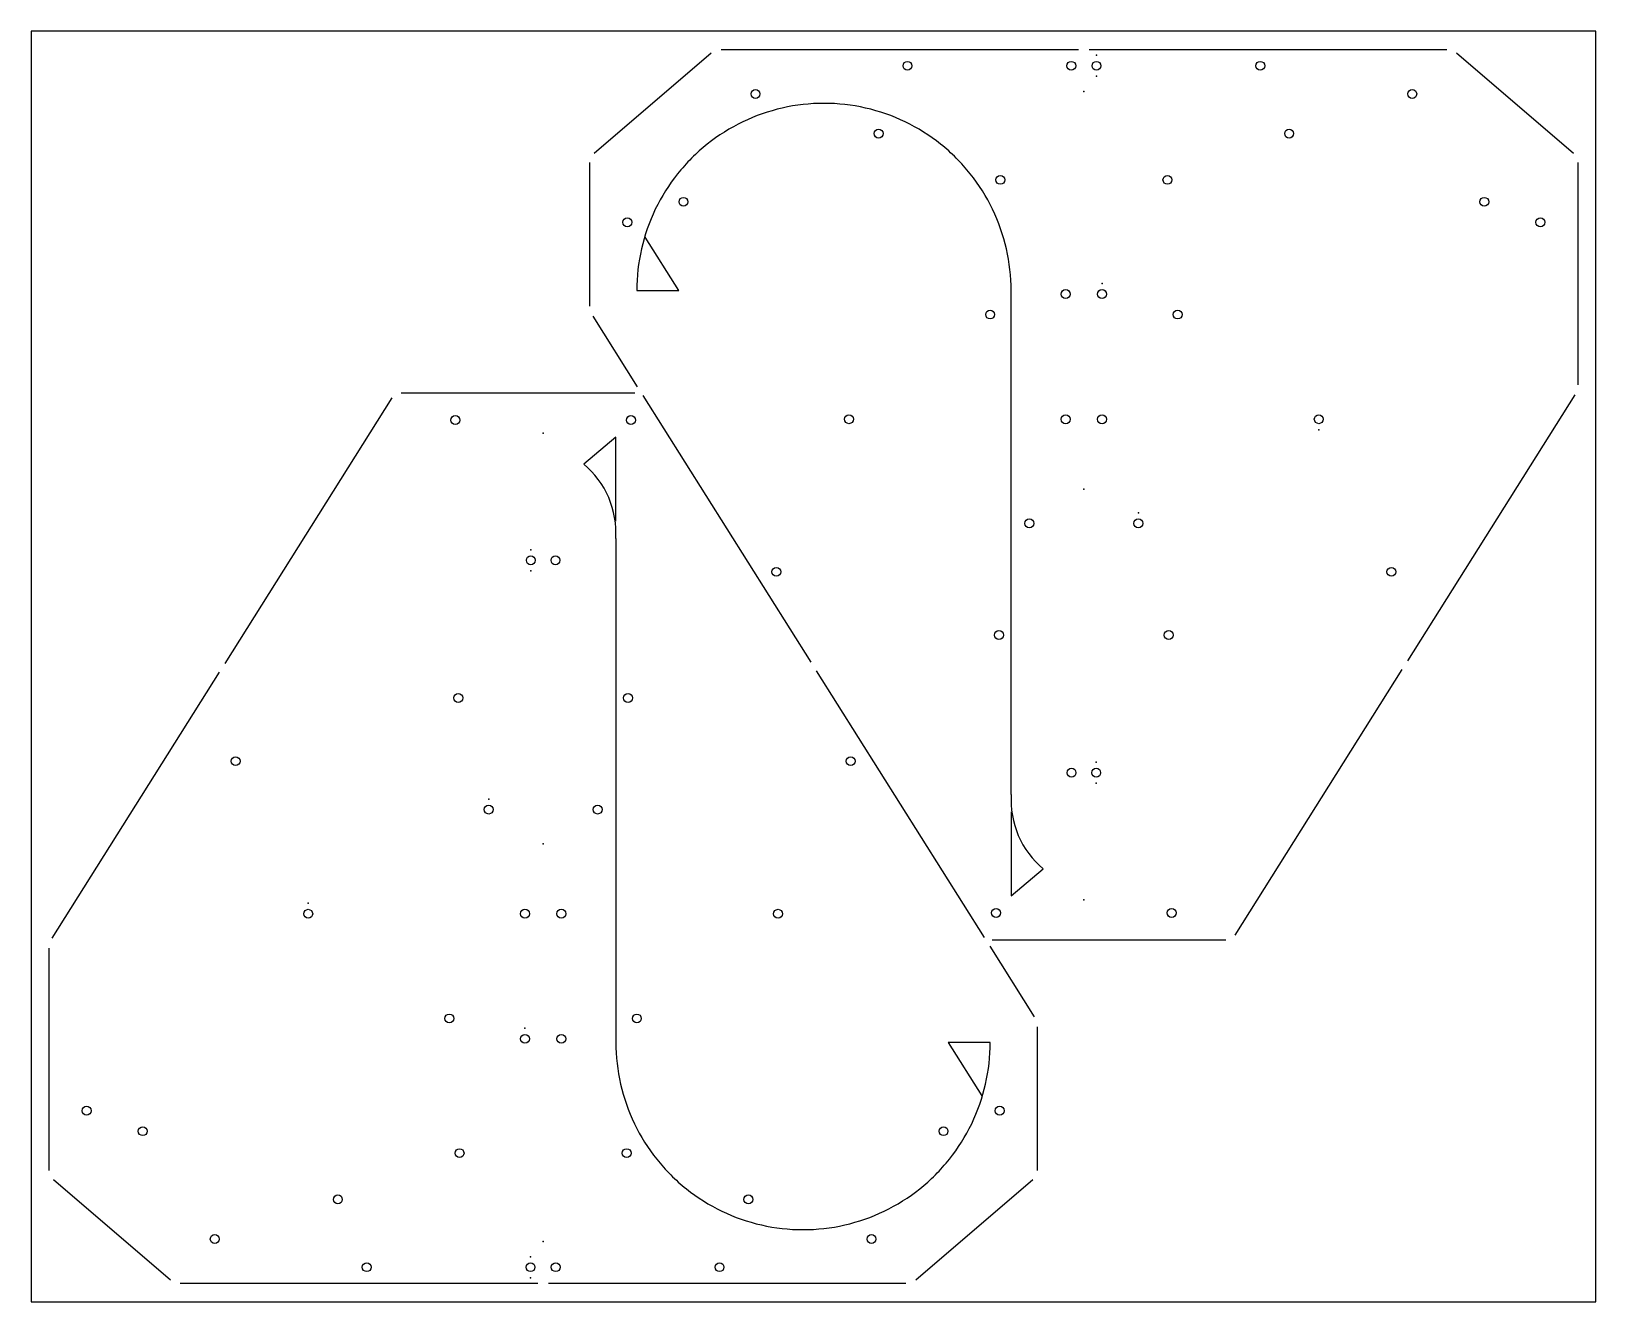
# Model space of a CAD drawing. Extents: x 0 to 74.5, y 0 to 60.5.
import ezdxf

# ---------------------------------------------------------------- set-up
doc = ezdxf.new("R2010")
doc.units = 0
for name, color, linetype in [('CUTS', 7, 'CONTINUOUS'), ('HOLES', 1, 'CONTINUOUS'), ('PUNCH', 255, 'CONTINUOUS'), ('SHEET', 192, 'CONTINUOUS')]:
    doc.layers.add(name, color=color, linetype=linetype)

msp = doc.modelspace()

# ---------------------------------------------------------------- linework, layer by layer
at = {"layer": 'CUTS'}
for p, q in [((32.846, 59.64), (49.875, 59.64)), ((50.375, 59.64), (67.403, 59.64)), ((26.81, 54.696), (32.381, 59.468)), ((67.869, 59.468), (73.44, 54.696)), ((26.604, 47.412), (26.604, 54.248)), ((73.646, 54.248), (73.646, 43.66)), ((30.835, 48.155), (29.234, 50.692)), ((28.835, 48.155), (30.835, 48.155)), ((46.661, 38.569), (46.661, 48.155)), ((26.742, 46.934), (28.859, 43.572)), ((17.621, 43.276), (28.746, 43.276)), ((9.231, 30.399), (17.192, 43.039)), ((29.126, 43.149), (37.117, 30.462)), ((73.508, 43.181), (65.536, 30.524)), ((27.839, 41.165), (26.307, 39.88)), ((27.839, 37.165), (27.839, 41.165)), ((46.661, 34.155), (46.661, 38.569)), ((27.839, 36.345), (27.839, 31.345)), ((46.661, 33.569), (46.661, 34.155)), ((46.661, 29.155), (46.661, 33.569)), ((46.661, 33.569), (46.661, 33.569)), ((27.839, 31.345), (27.839, 26.931)), ((0.992, 17.319), (8.964, 29.976)), ((37.383, 30.038), (45.374, 17.351)), ((65.269, 30.101), (57.308, 17.461)), ((46.661, 24.155), (46.661, 29.155)), ((27.839, 26.931), (27.839, 26.931)), ((27.839, 26.931), (27.839, 26.345)), ((27.839, 26.345), (27.839, 21.931)), ((46.661, 23.335), (46.661, 19.335)), ((27.839, 21.931), (27.839, 12.345)), ((46.661, 19.335), (48.193, 20.62)), ((56.879, 17.224), (45.754, 17.224)), ((0.854, 6.252), (0.854, 16.84)), ((45.641, 16.928), (47.758, 13.566)), ((47.896, 13.088), (47.896, 6.252)), ((45.665, 12.345), (43.665, 12.345)), ((43.665, 12.345), (45.266, 9.808)), ((6.631, 1.032), (1.06, 5.804)), ((47.69, 5.804), (42.119, 1.032)), ((24.125, 0.86), (7.097, 0.86)), ((41.654, 0.86), (24.625, 0.86))]:
    msp.add_line(p, q, dxfattribs=at)
for centre, radius, start, end in [((37.748, 48.155), 8.913, 102.85718, 115.71433), ((37.748, 48.155), 8.913, 90.00004, 102.85718), ((37.748, 48.155), 8.913, 77.14289, 90.00004), ((37.748, 48.155), 8.913, 64.28575, 77.14289), ((37.748, 48.155), 8.913, 115.71433, 128.57147), ((37.748, 48.155), 8.913, 51.42861, 64.28575), ((37.748, 48.155), 8.913, 128.57147, 141.42861), ((37.748, 48.155), 8.913, 38.57147, 51.42861), ((37.748, 48.155), 8.913, 141.42861, 154.28575), ((37.748, 48.155), 8.913, 25.71433, 38.57147), ((37.748, 48.155), 8.913, 154.28575, 167.14289), ((37.748, 48.155), 8.913, 12.85718, 25.71433), ((37.748, 48.155), 8.913, 167.14289, 180.00004), ((37.748, 48.155), 8.913, 0.00004, 12.85718), ((23.639, 36.623), 4.211, 23.47475, 50.68516), ((23.322, 36.57), 4.522, 357.14561, 22.48395), ((51.178, 23.93), 4.522, 177.14561, 202.48395), ((50.861, 23.877), 4.211, 203.47475, 230.68516), ((36.752, 12.345), 8.913, 180.00004, 192.85718), ((36.752, 12.345), 8.913, 347.14289, 0.00004), ((36.752, 12.345), 8.913, 192.85718, 205.71433), ((36.752, 12.345), 8.913, 334.28575, 347.14289), ((36.752, 12.345), 8.913, 205.71433, 218.57147), ((36.752, 12.345), 8.913, 321.42861, 334.28575), ((36.752, 12.345), 8.913, 218.57147, 231.42861), ((36.752, 12.345), 8.913, 308.57147, 321.42861), ((36.752, 12.345), 8.913, 231.42861, 244.28575), ((36.752, 12.345), 8.913, 295.71433, 308.57147), ((36.752, 12.345), 8.913, 244.28575, 257.14289), ((36.752, 12.345), 8.913, 282.85718, 295.71433), ((36.752, 12.345), 8.913, 257.14289, 270.00004), ((36.752, 12.345), 8.913, 270.00004, 282.85718)]:
    msp.add_arc(centre, radius, start, end, dxfattribs=at)
at = {"layer": 'HOLES'}
for centre in [(41.725, 58.856), (49.525, 58.856), (50.725, 58.856), (58.525, 58.856), (34.488, 57.516), (65.762, 57.516), (40.349, 55.628), (59.901, 55.628), (46.145, 53.424), (54.105, 53.424), (31.058, 52.38), (69.192, 52.38), (28.383, 51.405), (71.867, 51.405), (49.261, 47.985), (50.989, 47.985), (45.661, 47.012), (54.589, 47.012), (20.195, 41.985), (28.555, 41.985), (38.938, 42.026), (49.261, 42.023), (50.989, 42.023), (61.312, 42.026), (47.529, 37.065), (52.721, 37.065), (23.788, 35.306), (24.962, 35.306), (35.478, 34.759), (64.772, 34.759), (46.082, 31.747), (54.167, 31.747), (20.333, 28.753), (28.418, 28.753), (9.728, 25.741), (39.022, 25.741), (49.538, 25.194), (50.712, 25.194), (21.781, 23.437), (26.97, 23.437), (13.188, 18.474), (23.511, 18.477), (25.239, 18.477), (35.562, 18.474), (45.945, 18.515), (54.305, 18.515), (19.911, 13.488), (28.839, 13.488), (23.511, 12.519), (25.239, 12.519), (2.633, 9.095), (46.117, 9.095), (5.308, 8.12), (43.442, 8.12), (20.395, 7.076), (28.355, 7.076), (14.599, 4.872), (34.151, 4.872), (8.738, 2.984), (40.012, 2.984), (15.975, 1.644), (23.775, 1.644), (24.975, 1.644), (32.775, 1.644)]:
    msp.add_circle(centre, 0.212, dxfattribs=at)
at = {"layer": 'PUNCH'}
for p in [(50.725, 59.356), (50.725, 58.356), (50.125, 57.64), (50.989, 48.485), (24.375, 41.36), (61.312, 41.526), (50.125, 38.69), (52.721, 37.565), (23.788, 35.806), (23.788, 34.806), (23.788, 34.806), (50.712, 25.694), (50.712, 24.694), (21.781, 23.937), (24.375, 21.81), (13.188, 18.974), (50.125, 19.14), (23.511, 13.019), (24.375, 2.86), (23.775, 2.144), (23.775, 1.144)]:
    msp.add_point(p, dxfattribs=at)
at = {"layer": 'SHEET'}
for p, q in [((74.5, 60.5), (0, 60.5)), ((0, 60.5), (0, 0)), ((74.5, 0), (74.5, 60.5)), ((0, 0), (74.5, 0))]:
    msp.add_line(p, q, dxfattribs=at)

doc.saveas('drawing.dxf')
